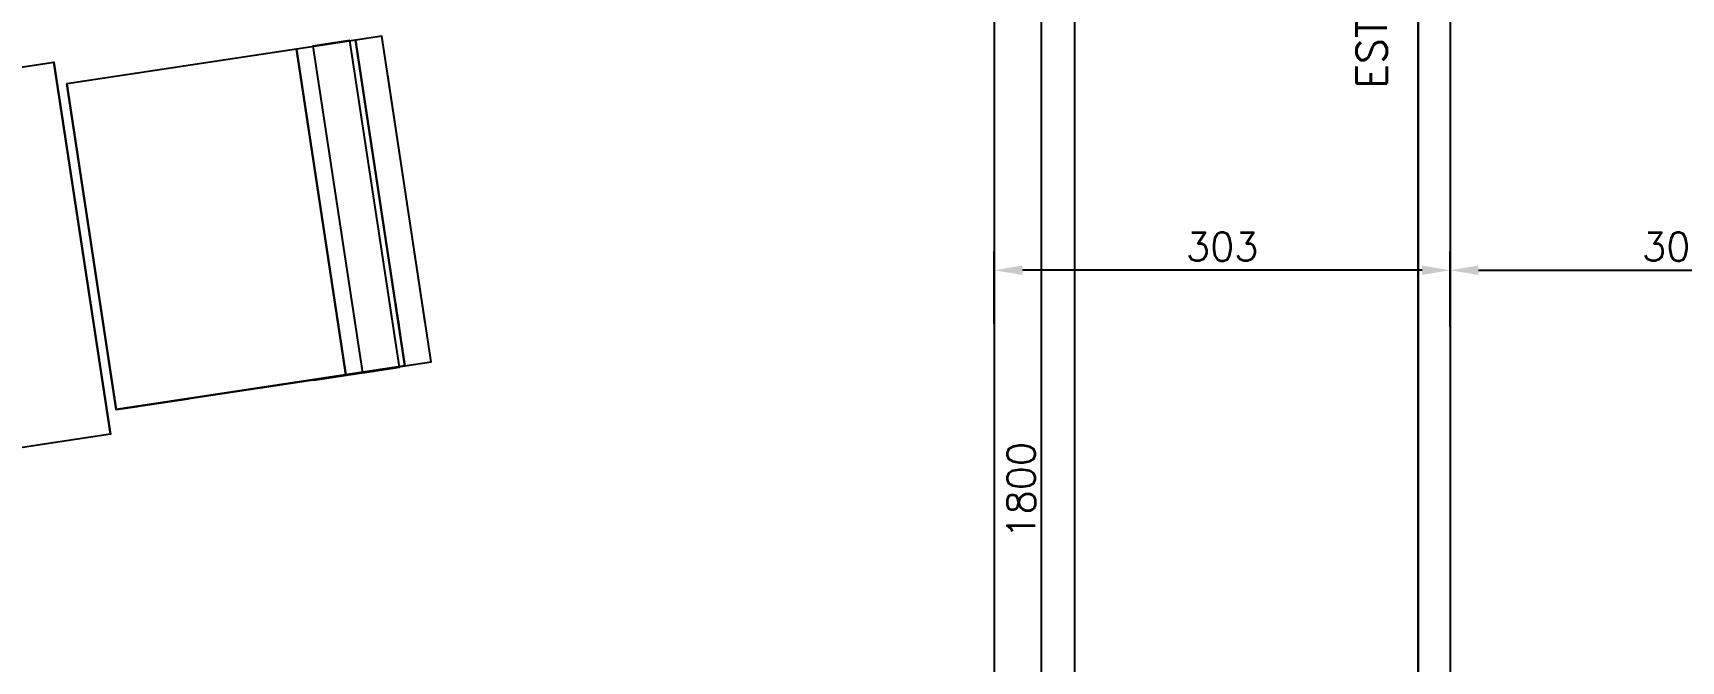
# Model space of a CAD drawing. Header units: millimetres. Extents: x 340 to 1003762, y 22 to 362022.
# Drawn here: x 586312 to 597264, y 315693 to 319865 of the extents above; entities that cross this region are included whole.
import ezdxf

# ---------------------------------------------------------------- set-up
doc = ezdxf.new("R2010")
doc.units = ezdxf.units.MM
for name, color, linetype in [('A-DEMOLICION SV', 40, 'Continuous'), ('LSBB_P_002 - PLANTA 1° NIVEL SALA DE VENTAS$0$01', 8, 'Continuous'), ('LSBB_P_002 - PLANTA 1° NIVEL SALA DE VENTAS$0$COTAS 125', 2, 'Continuous')]:
    doc.layers.add(name, color=color, linetype=linetype)
doc.styles.add('LSBB_P_002 - PLANTA 1° NIVEL SALA DE VENTAS$0$ROMANS', font='romans')
doc.dimstyles.new('LSBB_P_002 - PLANTA 1° NIVEL SALA DE VENTAS$0$DIMENSION-125', dxfattribs={"dimscale": 125, "dimtxt": 0.0015, "dimasz": 0.0015, "dimexe": 0.001, "dimexo": 0.0005, "dimgap": 0.0005, "dimtad": 1, "dimdec": 0, "dimlfac": 100, "dimzin": 0, "dimdsep": 46, "dimtxsty": 'LSBB_P_002 - PLANTA 1° NIVEL SALA DE VENTAS$0$ROMANS', "dimcen": 0.004, "dimclrd": 4, "dimclre": 8, "dimclrt": 3, "dimadec": 0, "dimazin": 0, "dimtfac": 1, "dimtdec": 0, "dimtix": 1, "dimtofl": 0, "dimtmove": 2, "dimatfit": 3, "dimfxl": 0, "dimtolj": 1, "dimtzin": 0, "dimarcsym": 0})

# ---------------------------------------------------------------- blocks, each defined once
blk = doc.blocks.new('*D97')
at = {"layer": 'LSBB_P_002 - PLANTA 1° NIVEL SALA DE VENTAS$0$COTAS 125', "color": 8, "linetype": 'Continuous', "lineweight": -2, "transparency": 16777216}
for p, q in [((818.949, 332.022), (818.949, 332.522)), ((821.981, 332.041), (821.981, 332.522))]:
    blk.add_line(p, q, dxfattribs=at)
at = {"layer": 'LSBB_P_002 - PLANTA 1° NIVEL SALA DE VENTAS$0$COTAS 125', "linetype": 'Continuous', "lineweight": -2, "transparency": 16777216}
blk.add_line((819.137, 332.397), (821.793, 332.397), dxfattribs=at)
at = {"layer": 'LSBB_P_002 - PLANTA 1° NIVEL SALA DE VENTAS$0$COTAS 125', "transparency": 16777216}
for points in [[(819.137, 332.428), (819.137, 332.366), (818.949, 332.397)], [(821.793, 332.428), (821.793, 332.366), (821.981, 332.397)]]:
    blk.add_solid(points, dxfattribs=at)
at = {"layer": 'LSBB_P_002 - PLANTA 1° NIVEL SALA DE VENTAS$0$COTAS 125', "color": 2, "transparency": 16777216, "insert": (820.465, 332.553), "char_height": 0.1875, "attachment_point": 5, "style": 'LSBB_P_002 - PLANTA 1° NIVEL SALA DE VENTAS$0$ROMANS'}
blk.add_mtext('\\A1;303', dxfattribs=at)
blk = doc.blocks.new('*D98')
at = {"layer": 'LSBB_P_002 - PLANTA 1° NIVEL SALA DE VENTAS$0$COTAS 125', "color": 8, "linetype": 'Continuous', "lineweight": -2, "transparency": 16777216}
for p, q in [((815.918, 332.041), (815.918, 332.522)), ((818.949, 332.022), (818.949, 332.522))]:
    blk.add_line(p, q, dxfattribs=at)
at = {"layer": 'LSBB_P_002 - PLANTA 1° NIVEL SALA DE VENTAS$0$COTAS 125', "linetype": 'Continuous', "lineweight": -2, "transparency": 16777216}
blk.add_line((818.762, 332.397), (816.106, 332.397), dxfattribs=at)
at = {"layer": 'LSBB_P_002 - PLANTA 1° NIVEL SALA DE VENTAS$0$COTAS 125', "transparency": 16777216}
for points in [[(816.106, 332.428), (816.106, 332.366), (815.918, 332.397)], [(818.762, 332.428), (818.762, 332.366), (818.949, 332.397)]]:
    blk.add_solid(points, dxfattribs=at)
at = {"layer": 'LSBB_P_002 - PLANTA 1° NIVEL SALA DE VENTAS$0$COTAS 125', "color": 2, "transparency": 16777216, "insert": (817.434, 332.553), "char_height": 0.1875, "attachment_point": 5, "style": 'LSBB_P_002 - PLANTA 1° NIVEL SALA DE VENTAS$0$ROMANS'}
blk.add_mtext('\\A1;303', dxfattribs=at)
blk = doc.blocks.new('*D101')
at = {"layer": 'LSBB_P_002 - PLANTA 1° NIVEL SALA DE VENTAS$0$COTAS 125', "color": 8, "linetype": 'Continuous', "lineweight": -2, "transparency": 16777216}
for p, q in [((815.852, 339.574), (816.579, 339.574)), ((815.852, 321.574), (816.579, 321.574))]:
    blk.add_line(p, q, dxfattribs=at)
at = {"layer": 'LSBB_P_002 - PLANTA 1° NIVEL SALA DE VENTAS$0$COTAS 125', "linetype": 'Continuous', "lineweight": -2, "transparency": 16777216}
blk.add_line((816.454, 321.761), (816.454, 339.386), dxfattribs=at)
at = {"layer": 'LSBB_P_002 - PLANTA 1° NIVEL SALA DE VENTAS$0$COTAS 125', "transparency": 16777216}
for points in [[(816.422, 339.386), (816.485, 339.386), (816.454, 339.574)], [(816.422, 321.761), (816.485, 321.761), (816.454, 321.574)]]:
    blk.add_solid(points, dxfattribs=at)
at = {"layer": 'LSBB_P_002 - PLANTA 1° NIVEL SALA DE VENTAS$0$COTAS 125', "color": 2, "transparency": 16777216, "insert": (816.098, 330.935), "char_height": 0.1875, "attachment_point": 5, "rotation": 90, "style": 'LSBB_P_002 - PLANTA 1° NIVEL SALA DE VENTAS$0$ROMANS'}
blk.add_mtext('\\A1;1800', dxfattribs=at)
blk = doc.blocks.new('LSBB_P_002 - PLANTA 1° NIVEL SALA DE VENTAS', base_point=(223.57, 14.22))
at = {"color": 8}
for p, q in [((812.138, 332.048, 0.278), (811.889, 333.692, 0.278)), ((811.379, 331.667, 0.278), (811.917, 331.749, 0.278))]:
    blk.add_line(p, q, dxfattribs=at)
at = {"extrusion": (0.98872, 0.149775, 2.33455e-32)}
blk.add_circle((206.715, 0.863, 852.533), 0.104, dxfattribs=at)
at = {"color": 8}
for points in [[(818.736, 321.902, 3.348), (816.234, 321.902, 3.348), (816.234, 337.721, 3.922), (818.736, 337.721, 3.922)], [(818.736, 321.902, 0.278), (816.234, 321.902, 0.278), (816.234, 337.721, 0.852), (818.736, 337.721, 0.852)], [(818.736, 337.721, 0.852), (818.736, 337.721, 3.922), (818.736, 321.902, 3.348), (818.736, 321.902, 0.278)], [(811.675, 333.926, 0.435), (812.003, 331.762, 0.435), (812.178, 331.788, 0.435), (811.85, 333.953, 0.435)], [(794.404, 328.938, 3.348), (794.029, 331.411, 3.348), (809.67, 333.78, 3.922), (810.045, 331.307, 3.922)], [(810.045, 331.307, 3.922), (810.045, 331.307, 0.852), (809.67, 333.78, 0.852), (809.67, 333.78, 3.922)]]:
    blk.add_3dface(points, dxfattribs=at)
at = {"color": 1}
for points in [[(810.084, 331.471, 2.479), (811.609, 331.702, 2.479), (811.282, 333.866, 2.479), (809.756, 333.635, 2.479)], [(811.282, 333.866, 2.479), (811.609, 331.702, 2.479), (812.003, 331.762, 1.348), (811.675, 333.926, 1.348)], [(811.675, 333.926, 1.348), (812.003, 331.762, 1.348), (812.003, 331.762, 0.435), (811.675, 333.926, 0.435)], [(810.084, 331.471, 2.479), (809.756, 333.635, 2.479), (809.756, 333.635, 0.278), (810.084, 331.471, 0.278)], [(810.084, 331.471, 2.479), (811.609, 331.702, 2.479), (812.003, 331.762, 1.348), (810.084, 331.471, 1.348)], [(810.084, 331.471, 1.348), (812.003, 331.762, 1.348), (812.003, 331.762, 0.863), (810.561, 331.543, 0.863)], [(811.04, 331.616, 0.863), (812.003, 331.762, 0.863), (812.003, 331.762, 0.52), (811.379, 331.667, 0.52)], [(812.003, 331.762, 0.52), (812.003, 331.762, 0.435), (811.379, 331.667, 0.435), (811.379, 331.667, 0.52)], [(810.084, 331.471, 1.348), (810.561, 331.543, 0.863), (810.223, 331.492, 0.52), (810.084, 331.471, 0.52)], [(810.223, 331.492, 0.278), (810.084, 331.471, 0.278), (810.084, 331.471, 0.52), (810.223, 331.492, 0.52)]]:
    blk.add_3dface(points, dxfattribs=at)
at = {"color": 4}
for points in [[(811.637, 333.923, 1.464), (811.391, 333.886, 2.171), (811.72, 331.716, 2.171), (811.966, 331.753, 1.464)], [(811.394, 331.667, 2.171), (811.717, 331.716, 2.171), (811.963, 331.753, 1.463), (811.516, 331.685, 1.463)]]:
    blk.add_3dface(points, dxfattribs=at)
at = {"layer": 'LSBB_P_002 - PLANTA 1° NIVEL SALA DE VENTAS$0$01'}
for p, q in [((815.918, 339.574), (815.918, 321.574)), ((818.949, 339.574), (818.949, 321.574))]:
    blk.add_line(p, q, dxfattribs=at)
at = {"style": 'LSBB_P_002 - PLANTA 1° NIVEL SALA DE VENTAS$0$ROMANS'}
blk.add_text('ESTACIONAMIENTO 1', height=0.2, rotation=90, dxfattribs=at).set_placement((818.527, 333.604))
at = {"layer": 'LSBB_P_002 - PLANTA 1° NIVEL SALA DE VENTAS$0$COTAS 125', "color": 2}
dim = blk.add_linear_dim(base=(816.454, 339.574), p1=(815.79, 321.574), p2=(815.79, 339.574), angle=270, dimstyle='LSBB_P_002 - PLANTA 1° NIVEL SALA DE VENTAS$0$DIMENSION-125', override={"dimclrd": 256, "dimclrt": 2, "dimfxl": 0.005}, dxfattribs=at)
dim.commit()
dim.dimension.update_dxf_attribs({"geometry": '*D101', "text_midpoint": (816.098, 330.935), "dimtype": 128})
for base, p2, picture, middle in [((815.918, 332.397), (815.918, 331.978), '*D98', (817.434, 332.553)), ((821.981, 332.397), (821.981, 331.978), '*D97', (820.465, 332.553))]:
    dim = blk.add_linear_dim(base=base, p1=(818.949, 331.96), p2=p2, angle=180, dimstyle='LSBB_P_002 - PLANTA 1° NIVEL SALA DE VENTAS$0$DIMENSION-125', override={"dimclrd": 256, "dimclrt": 2, "dimfxl": 0.005}, dxfattribs=at)
    dim.commit()
    dim.dimension.update_dxf_attribs({"geometry": picture, "text_midpoint": middle})

msp = doc.modelspace()

# ---------------------------------------------------------------- block references
at = {"layer": 'A-DEMOLICION SV', "xscale": 1000, "yscale": 1000, "zscale": 1000}
msp.add_blockref('LSBB_P_002 - PLANTA 1° NIVEL SALA DE VENTAS', (351, 112), dxfattribs=at)

doc.saveas('drawing.dxf')
